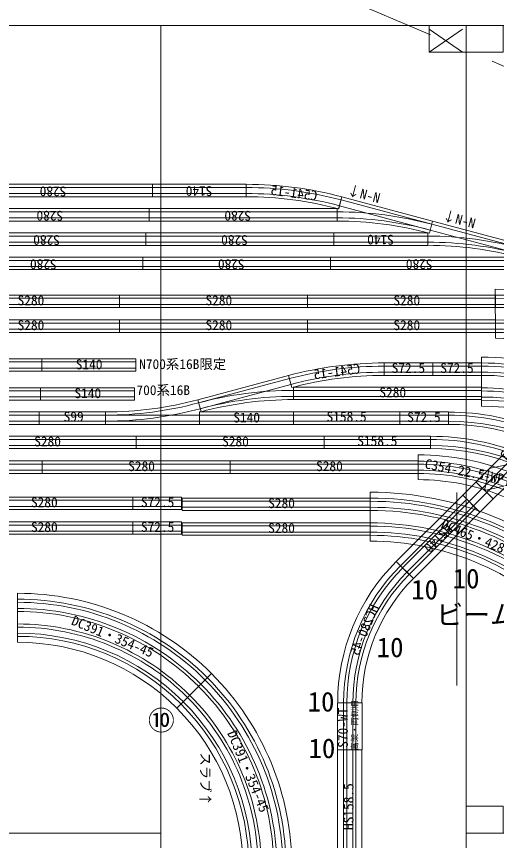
# Model space of a CAD drawing. Units: millimetres, scale not verified. Extents: x -3124 to 14616, y -9205 to 4147.
# Drawn here: x 1733 to 2449, y 116 to 1344 of the extents above; entities that cross this region are included whole.
import ezdxf
from ezdxf.enums import TextEntityAlignment as Align

# ---------------------------------------------------------------- set-up
doc = ezdxf.new("R2010")
doc.units = ezdxf.units.MM
doc.header["$LTSCALE"] = 100
for name, pattern in [('DASHED1', [1.8, 1.2, -0.6]), ('DASHED2', [3, 2, -1]), ('DOUBLE_CHAIN1', [8.8, 5, -1, 0.6, -0.6, 0.6, -1])]:
    doc.linetypes.add(name, pattern=pattern)
for name, color, linetype, lineweight in [('0-0', 7, 'Continuous', 9), ('0-7', 5, 'Continuous', 9), ('0-8', 3, 'Continuous', 9), ('0-A', 3, 'DASHED1', 9), ('0-B', 3, 'DOUBLE_CHAIN1', 9)]:
    doc.layers.add(name, color=color, linetype=linetype, lineweight=lineweight)
doc.styles.add('ＭＳ ゴシック', font='')
doc.styles.get('ＭＳ ゴシック').set_extended_font_data('MS Gothic')

# ---------------------------------------------------------------- blocks, each defined once
blk = doc.blocks.new('N_TOMIX _ S280(1)')
at = {"layer": '0-0'}
for p, q in [((0, 18.5), (280, 18.5)), ((0, 18.5), (0, 0)), ((280, 18.5), (280, 0)), ((0, 0), (280, 0))]:
    blk.add_line(p, q, dxfattribs=at)
at = {"layer": '0-0', "color": 2}
for p, q in [((0, 13.8), (280, 13.8)), ((0, 4.7), (280, 4.7))]:
    blk.add_line(p, q, dxfattribs=at)
at = {"layer": '0-0', "color": 3, "style": 'ＭＳ ゴシック'}
blk.add_text('S280', height=14.66, dxfattribs=at).set_placement((128, -1), align=Align.BOTTOM_LEFT)
blk = doc.blocks.new('N_TOMIX _ PL541-15')
at = {"layer": '0-0'}
for p, q in [((142.4, 18.7), (137.6, 36.6)), ((0, 0), (0, 18.5)), ((140, 18.5), (142.4, 18.7)), ((140, 18.5), (140, 0)), ((0, 0), (140, 0))]:
    blk.add_line(p, q, dxfattribs=at)
at = {"layer": '0-0', "color": 2}
for p, q in [((0, 13.7), (140, 13.7)), ((0, 4.8), (140, 4.8))]:
    blk.add_line(p, q, dxfattribs=at)
at = {"layer": '0-0'}
blk.add_arc((0, 550.3), 531.8, 270, 285, dxfattribs=at)
at = {"layer": '0-0', "color": 2}
for radius in [536.5, 545.5]:
    blk.add_arc((0, 550.3), radius, 270, 285, dxfattribs=at)
blk = doc.blocks.new('3人掛け机')
at = {"layer": '0-7', "color": 4}
for p, q in [((40, 455), (40, 400)), ((40, 400), (0, 400))]:
    blk.add_line(p, q, dxfattribs=at)
at = {"layer": '0-7', "color": 1}
for p, q in [((40, 400), (5.5, 449.5)), ((40, 449.5), (5.5, 400))]:
    blk.add_line(p, q, dxfattribs=at)
at = {"layer": '0-7', "color": 6}
blk.add_lwpolyline([(0, 0), (1804, 0), (1804, 455), (0, 455)], close=True, dxfattribs=at)
blk = doc.blocks.new('2人掛け机共通')
at = {"layer": '0-7', "color": 4}
for p, q in [((1164, 400), (1164, 455)), ((1204, 400), (1164, 400))]:
    blk.add_line(p, q, dxfattribs=at)
at = {"layer": '0-7', "color": 6}
blk.add_lwpolyline([(0, 0), (1204, 0), (1204, 455), (0, 455)], close=True, dxfattribs=at)
at = {"layer": '0-7', "color": 4}
blk.add_lwpolyline([(40, 455), (40, 400), (0, 400)], dxfattribs=at)
blk = doc.blocks.new('N_TOMIX _ トラス鉄橋')
at = {"layer": '0-0', "color": 4}
for p, q in [((28, 27.3), (28, -8.7)), ((84, 27.3), (84, -8.7)), ((140, 27.3), (140, -8.7)), ((196, 27.3), (196, -8.7)), ((252, 27.3), (252, -8.7)), ((280, -8.7), (280, 27.3)), ((0, -8.7), (280, -8.7))]:
    blk.add_line(p, q, dxfattribs=at)
at = {"layer": '0-0', "color": 2}
for p, q in [((0, 13.8), (280, 13.8)), ((0, 4.7), (280, 4.7))]:
    blk.add_line(p, q, dxfattribs=at)
at = {"layer": '0-0', "color": 4}
blk.add_lwpolyline([(280, 27.3), (0, 27.3), (0, -8.7)], dxfattribs=at)
blk.add_lwpolyline([(28, 9.3), (56, 27.3), (84, 9.3), (112, 27.3), (140, 9.3), (168, 27.3), (196, 9.3), (224, 27.3), (252, 9.3), (224, -8.7), (196, 9.3), (168, -8.7), (140, 9.3), (112, -8.7), (84, 9.3), (56, -8.7)], close=True, dxfattribs=at)
blk = doc.blocks.new('N_TOMIX _ S72.5(1)')
at = {"layer": '0-0'}
for p, q in [((0, 18.5), (72.5, 18.5)), ((0, 18.5), (0, 0)), ((72.5, 0), (72.5, 18.5)), ((0, 0), (72.5, 0))]:
    blk.add_line(p, q, dxfattribs=at)
at = {"layer": '0-0', "color": 2}
for p, q in [((0, 13.8), (72.5, 13.8)), ((0, 4.7), (72.5, 4.7))]:
    blk.add_line(p, q, dxfattribs=at)
at = {"layer": '0-0', "color": 3, "style": 'ＭＳ ゴシック'}
blk.add_text('S72.5', height=14.66, dxfattribs=at).set_placement((11.8, -0.8), align=Align.BOTTOM_LEFT)
blk = doc.blocks.new('N_TOMIX _ DC391・354-45')
at = {"layer": '0-0'}
for p, q in [((0, -8.8), (0, 64.3)), ((237.6, -107.2), (289.2, -55.5))]:
    blk.add_line(p, q, dxfattribs=at)
at = {"layer": '0-0', "color": 3}
for radius in [409, 336]:
    blk.add_arc((0, -344.8), radius, 45, 90, dxfattribs=at)
at = {"layer": '0-0'}
for radius in [400.2, 381.8, 363.2, 344.8]:
    blk.add_arc((0, -344.8), radius, 45, 90, dxfattribs=at)
at = {"layer": '0-0', "color": 2}
for radius in [395.5, 386.5, 358.5, 349.5]:
    blk.add_arc((0, -344.8), radius, 45, 90, dxfattribs=at)
at = {"layer": '0-0', "color": 3, "style": 'ＭＳ ゴシック'}
blk.add_text('DC391・354-45', height=14.66, rotation=337.5, dxfattribs=at).set_placement((77.3, 13.8), align=Align.BOTTOM_LEFT)
blk = doc.blocks.new('N_TOMIX _ S140(1)')
at = {"layer": '0-0'}
for p, q in [((0, 18.5), (0, 0)), ((0, 18.5), (140, 18.5)), ((140, 18.5), (140, 0)), ((0, 0), (140, 0))]:
    blk.add_line(p, q, dxfattribs=at)
at = {"layer": '0-0', "color": 2}
for p, q in [((0, 13.8), (140, 13.8)), ((0, 4.7), (140, 4.7))]:
    blk.add_line(p, q, dxfattribs=at)
at = {"layer": '0-0', "color": 3, "style": 'ＭＳ ゴシック'}
blk.add_text('S140', height=14.66, dxfattribs=at).set_placement((50.4, -1.5), align=Align.BOTTOM_LEFT)
blk = doc.blocks.new('N_TOMIX _ C541-15')
at = {"layer": '0-0'}
for p, q in [((0, 185), (0, 0)), ((1376, -181), (1424, -2))]:
    blk.add_line(p, q, dxfattribs=at)
for radius in [5502, 5317]:
    blk.add_arc((0, -5317), radius, 75, 90, dxfattribs=at)
at = {"layer": '0-0', "color": 2}
for radius in [5454, 5364]:
    blk.add_arc((0, -5317), radius, 75, 90, dxfattribs=at)
at = {"layer": '0-0', "color": 3, "style": 'ＭＳ ゴシック'}
blk.add_text('C541-15', height=146.6, rotation=352.5, dxfattribs=at).set_placement((343, -12), align=Align.BOTTOM_LEFT)
blk = doc.blocks.new('N_TOMIX _ S140(2)')
at = {"layer": '0-0'}
for p, q in [((0, 18.5), (0, 0)), ((0, 18.5), (140, 18.5)), ((140, 18.5), (140, 0)), ((0, 0), (140, 0))]:
    blk.add_line(p, q, dxfattribs=at)
at = {"layer": '0-0', "color": 2}
for p, q in [((0, 13.8), (140, 13.8)), ((0, 4.7), (140, 4.7))]:
    blk.add_line(p, q, dxfattribs=at)
blk = doc.blocks.new('N_TOMIX _ HS140')
at = {"layer": '0-0', "color": 3}
for p, q in [((0, 27.3), (140, 27.3)), ((0, -8.7), (140, -8.7))]:
    blk.add_line(p, q, dxfattribs=at)
at = {"layer": '0-0'}
for p, q in [((0, 27.3), (0, -8.7)), ((140, 27.3), (140, -8.7)), ((0, 18.5), (0, 0)), ((140, 18.5), (140, 0))]:
    blk.add_line(p, q, dxfattribs=at)
blk.add_blockref('N_TOMIX _ S140(2)', (0, 0), dxfattribs=at)
at = {"layer": '0-B', "style": 'ＭＳ ゴシック'}
blk.add_text('HS140', height=14.66, dxfattribs=at).set_placement((46.4, -0.6), align=Align.BOTTOM_LEFT)
blk = doc.blocks.new('N_TOMIX _ C280-45(11)')
at = {"layer": '0-0'}
for p, q in [((0, 0), (0, 18.5)), ((191.4, -79.3), (204.5, -66.2))]:
    blk.add_line(p, q, dxfattribs=at)
for radius in [289.2, 270.8]:
    blk.add_arc((0, -270.8), radius, 45, 90, dxfattribs=at)
at = {"layer": '0-0', "color": 2}
for radius in [284.5, 275.5]:
    blk.add_arc((0, -270.8), radius, 45, 90, dxfattribs=at)
blk = doc.blocks.new('N_TOMIX _ HC280-45')
at = {"layer": '0-0'}
for p, q in [((0, -8.7), (0, 27.3)), ((185.3, -85.5), (210.7, -60))]:
    blk.add_line(p, q, dxfattribs=at)
at = {"layer": '0-0', "color": 3}
for radius in [298, 262]:
    blk.add_arc((0, -270.7), radius, 45, 90, dxfattribs=at)
at = {"layer": '0-0'}
blk.add_blockref('N_TOMIX _ C280-45(11)', (0, 0), dxfattribs=at)
at = {"layer": '0-B', "style": 'ＭＳ ゴシック'}
blk.add_text('HC280-45', height=14.66, rotation=337.5, dxfattribs=at).set_placement((64.3, -6.5), align=Align.BOTTOM_LEFT)
blk = doc.blocks.new('N_TOMIX _ DC539・502-22.5')
at = {"layer": '0-0'}
for p, q in [((0, -8.8), (0, 64.3)), ((185.2, -45.6), (213.2, 21.9))]:
    blk.add_line(p, q, dxfattribs=at)
at = {"layer": '0-0', "color": 3}
for radius in [557, 484]:
    blk.add_arc((0, -492.7), radius, 67.5, 90, dxfattribs=at)
at = {"layer": '0-0'}
for radius in [548.2, 529.8, 511.2, 492.8]:
    blk.add_arc((0, -492.7), radius, 67.5, 90, dxfattribs=at)
at = {"layer": '0-0', "color": 2}
for radius in [543.5, 534.5, 506.5, 497.5]:
    blk.add_arc((0, -492.7), radius, 67.5, 90, dxfattribs=at)
at = {"layer": '0-0', "color": 3, "style": 'ＭＳ ゴシック'}
blk.add_text('DC539・502-22.5', height=14.66, rotation=348.75, dxfattribs=at).set_placement((25.8, 22.5), align=Align.BOTTOM_LEFT)
blk = doc.blocks.new('N_TOMIX _ DC465・428-45')
at = {"layer": '0-0'}
for p, q in [((0, -8.8), (0, 64.3)), ((289.9, -128.8), (341.5, -77.2))]:
    blk.add_line(p, q, dxfattribs=at)
at = {"layer": '0-0', "color": 3}
for radius in [483, 410]:
    blk.add_arc((0, -418.8), radius, 45, 90, dxfattribs=at)
at = {"layer": '0-0'}
for radius in [474.2, 455.8, 437.2, 418.8]:
    blk.add_arc((0, -418.8), radius, 45, 90, dxfattribs=at)
at = {"layer": '0-0', "color": 2}
for radius in [469.5, 460.5, 432.5, 423.5]:
    blk.add_arc((0, -418.8), radius, 45, 90, dxfattribs=at)
at = {"layer": '0-0', "color": 3, "style": 'ＭＳ ゴシック'}
blk.add_text('DC465・428-45', height=14.66, rotation=337.5, dxfattribs=at).set_placement((102.8, 7.1), align=Align.BOTTOM_LEFT)
blk = doc.blocks.new('N_TOMIX _ S158.5(15)')
at = {"layer": '0-0'}
for p, q in [((0, 18.5), (0, 0)), ((0, 18.5), (158.5, 18.5)), ((158.5, 18.5), (158.5, 0)), ((0, 0), (158.5, 0))]:
    blk.add_line(p, q, dxfattribs=at)
at = {"layer": '0-0', "color": 2}
for p, q in [((0, 13.8), (158.5, 13.8)), ((0, 4.7), (158.5, 4.7))]:
    blk.add_line(p, q, dxfattribs=at)
blk = doc.blocks.new('N_TOMIX _ HS158.5')
at = {"layer": '0-0', "color": 3}
for p, q in [((0, 27.3), (158.5, 27.3)), ((0, -8.8), (158.5, -8.8))]:
    blk.add_line(p, q, dxfattribs=at)
at = {"layer": '0-0'}
for p, q in [((0, 27.3), (0, -8.8)), ((158.5, 27.3), (158.5, -8.8)), ((0, 18.5), (0, 0)), ((158.5, 18.5), (158.5, 0))]:
    blk.add_line(p, q, dxfattribs=at)
blk.add_blockref('N_TOMIX _ S158.5(15)', (0, 0), dxfattribs=at)
at = {"layer": '0-B', "style": 'ＭＳ ゴシック'}
blk.add_text('HS158.5', height=14.66, dxfattribs=at).set_placement((39, -0.6), align=Align.BOTTOM_LEFT)
blk = doc.blocks.new('N_TOMIX _ S70_WP')
at = {"layer": '0-0'}
for p, q in [((0, 2775), (0, -925)), ((7000, 2775), (7000, -925)), ((0, 1850), (7000, 1850)), ((0, 0), (7000, 0))]:
    blk.add_line(p, q, dxfattribs=at)
at = {"layer": '0-0', "color": 4}
for p, q in [((0, 2775), (7000, 2775)), ((0, -925), (7000, -925))]:
    blk.add_line(p, q, dxfattribs=at)
at = {"layer": '0-0', "color": 2}
for p, q in [((0, 1375), (7000, 1375)), ((0, 475), (7000, 475))]:
    blk.add_line(p, q, dxfattribs=at)
at = {"layer": '0-B', "style": 'ＭＳ ゴシック'}
for s, height, p in [('S70-WT', 1466, (306, 780)), ('高架・両側柵', 879.8, (-66, -511))]:
    blk.add_text(s, height=height, dxfattribs=at).set_placement(p, align=Align.BOTTOM_LEFT)
blk = doc.blocks.new('N_TOMIX _ C354-22.5_WP')
at = {"layer": '0-0'}
for p, q in [((0, -9.3), (0, 27.8)), ((128.4, -34.8), (142.5, -0.6))]:
    blk.add_line(p, q, dxfattribs=at)
at = {"layer": '0-0', "color": 4}
for radius in [372.5, 335.5]:
    blk.add_arc((0, -344.8), radius, 67.5, 90, dxfattribs=at)
at = {"layer": '0-0'}
for radius in [363.2, 344.8]:
    blk.add_arc((0, -344.8), radius, 67.5, 90, dxfattribs=at)
at = {"layer": '0-0', "color": 2}
for radius in [358.5, 349.5]:
    blk.add_arc((0, -344.8), radius, 67.5, 90, dxfattribs=at)
at = {"layer": '0-0', "color": 3, "style": 'ＭＳ ゴシック'}
blk.add_text('C354-22.5-WP', height=14.66, rotation=348.75, dxfattribs=at).set_placement((8.2, 3.4), align=Align.BOTTOM_LEFT)
blk = doc.blocks.new('N_TOMIX _ C354-45')
at = {"layer": '0-0'}
for p, q in [((0, 0), (0, 18.5)), ((243.8, -101), (256.9, -87.9))]:
    blk.add_line(p, q, dxfattribs=at)
for radius in [363.2, 344.8]:
    blk.add_arc((0, -344.8), radius, 45, 90, dxfattribs=at)
at = {"layer": '0-0', "color": 2}
for radius in [358.5, 349.5]:
    blk.add_arc((0, -344.8), radius, 45, 90, dxfattribs=at)
at = {"layer": '0-0', "color": 3, "style": 'ＭＳ ゴシック'}
blk.add_text('C354-45', height=14.66, rotation=337.5, dxfattribs=at).set_placement((98.6, -12.7), align=Align.BOTTOM_LEFT)
blk = doc.blocks.new('N_TOMIX _ S158.5')
at = {"layer": '0-0'}
for p, q in [((0, 18.5), (0, 0)), ((0, 18.5), (158.5, 18.5)), ((158.5, 18.5), (158.5, 0)), ((0, 0), (158.5, 0))]:
    blk.add_line(p, q, dxfattribs=at)
at = {"layer": '0-0', "color": 2}
for p, q in [((0, 13.8), (158.5, 13.8)), ((0, 4.7), (158.5, 4.7))]:
    blk.add_line(p, q, dxfattribs=at)
at = {"layer": '0-0', "color": 3, "style": 'ＭＳ ゴシック'}
blk.add_text('S158.5', height=14.66, dxfattribs=at).set_placement((49.4, -0.2), align=Align.BOTTOM_LEFT)
blk = doc.blocks.new('N_TOMIX _ S99(1)')
at = {"layer": '0-0'}
for p, q in [((0, 18.5), (0, 0)), ((0, 18.5), (99, 18.5)), ((99, 18.5), (99, 0)), ((0, 0), (99, 0))]:
    blk.add_line(p, q, dxfattribs=at)
at = {"layer": '0-0', "color": 2}
for p, q in [((0, 13.8), (99, 13.8)), ((0, 4.7), (99, 4.7))]:
    blk.add_line(p, q, dxfattribs=at)
at = {"layer": '0-0', "color": 3, "style": 'ＭＳ ゴシック'}
blk.add_text('S99', height=14.66, dxfattribs=at).set_placement((36.7, -0.2), align=Align.BOTTOM_LEFT)
blk = doc.blocks.new('N_TOMIX _ PR541-15')
at = {"layer": '0-0'}
for p, q in [((0, 18.5), (140, 18.5)), ((0, 18.5), (0, 0)), ((140, 0), (140, 18.5)), ((142.4, -0.2), (140, 0)), ((142.4, -0.2), (137.6, -18.1))]:
    blk.add_line(p, q, dxfattribs=at)
at = {"layer": '0-0', "color": 2}
for p, q in [((0, 13.7), (140, 13.7)), ((0, 4.8), (140, 4.8))]:
    blk.add_line(p, q, dxfattribs=at)
for radius in [545.5, 536.5]:
    blk.add_arc((0, -531.7), radius, 75, 90, dxfattribs=at)
at = {"layer": '0-0'}
blk.add_arc((0, -531.7), 531.8, 75, 90, dxfattribs=at)
blk = doc.blocks.new('N_TOMIX _ S72.5')
at = {"layer": '0-0'}
for p, q in [((0, 18.5), (72.5, 18.5)), ((0, 18.5), (0, 0)), ((72.5, 0), (72.5, 18.5)), ((0, 0), (72.5, 0))]:
    blk.add_line(p, q, dxfattribs=at)
at = {"layer": '0-0', "color": 2}
for p, q in [((0, 13.8), (72.5, 13.8)), ((0, 4.7), (72.5, 4.7))]:
    blk.add_line(p, q, dxfattribs=at)
at = {"layer": '0-0', "color": 3, "style": 'ＭＳ ゴシック'}
blk.add_text('S72.5', height=14.66, dxfattribs=at).set_placement((11.1, -0.9), align=Align.BOTTOM_LEFT)

msp = doc.modelspace()

# ---------------------------------------------------------------- linework, layer by layer
at = {"layer": '0-0', "color": 1, "linetype": 'DASHED2'}
msp.add_line((2626, 1198.9), (2025.5, 1455.9), dxfattribs=at)
at = {"layer": '0-B', "color": 1}
msp.add_line((2389.6, 634.7), (2389.6, 346.7), dxfattribs=at)

# ---------------------------------------------------------------- block references
at = {"layer": '0-0', "xscale": 0.1, "yscale": -0.1}
for p, rotation in [((2213.5, 1057.5), 165), ((2281.3, 809.3), 180)]:
    msp.add_blockref('N_TOMIX _ C541-15', p, dxfattribs=dict(at, rotation=rotation))
at = {"layer": '0-0'}
for name, p, rotation in [('N_TOMIX _ S280(1)', (1935.9, 1094.1), 180), ('N_TOMIX _ S140(1)', (2075.9, 1094.1), 180), ('N_TOMIX _ PL541-15', (2353.5, 1039.1), 165), ('N_TOMIX _ S280(1)', (1931.1, 1057.8), 180), ('N_TOMIX _ S280(1)', (2211.1, 1057.8), 180), ('N_TOMIX _ PL541-15', (2488.7, 1002.9), 165), ('N_TOMIX _ S280(1)', (1926.3, 1021.6), 180), ('N_TOMIX _ S280(1)', (2206.3, 1021.6), 180), ('N_TOMIX _ S140(1)', (2346.3, 1021.6), 180), ('N_TOMIX _ S280(1)', (1921.5, 985.4), 180), ('N_TOMIX _ S280(1)', (2201.5, 985.4), 180), ('N_TOMIX _ S280(1)', (2481.5, 985.4), 180), ('N_TOMIX _ PR541-15', (2008.4, 754.9), 15)]:
    msp.add_blockref(name, p, dxfattribs=dict(at, rotation=rotation))
at = {"layer": '0-0', "yscale": -1}
for name, p, rotation in [('N_TOMIX _ DC539・502-22.5', (2635.5, 835.8), 157.5), ('N_TOMIX _ C354-45', (2620.8, 635.2), 135), ('N_TOMIX _ C354-45', (2594.1, 599), 135)]:
    msp.add_blockref(name, p, dxfattribs=dict(at, rotation=rotation))
at = {"layer": '0-0'}
for name, p in [('N_TOMIX _ S280(1)', (1607, 910.3)), ('N_TOMIX _ S280(1)', (1887, 910.3)), ('N_TOMIX _ S280(1)', (2167, 910.3)), ('N_TOMIX _ S280(1)', (1607, 873.3)), ('N_TOMIX _ S280(1)', (1887, 873.3)), ('N_TOMIX _ S280(1)', (2167, 873.3)), ('N_TOMIX _ DC391・354-45', (2426.2, 772.3)), ('N_TOMIX _ S280(1)', (1491.3, 815.4)), ('N_TOMIX _ S140(1)', (1771.3, 815.4)), ('N_TOMIX _ S72.5', (2281.3, 809.3)), ('N_TOMIX _ S72.5', (2353.7, 809.3)), ('N_TOMIX _ S280(1)', (1489.3, 772.4)), ('N_TOMIX _ S140(1)', (1769.3, 772.4)), ('N_TOMIX _ S280(1)', (2146.1, 773.1)), ('N_TOMIX _ PL541-15', (1866, 736.2)), ('N_TOMIX _ S280(1)', (1487, 736.2)), ('N_TOMIX _ S99(1)', (1767, 736.2)), ('N_TOMIX _ S140(1)', (2006, 736.2)), ('N_TOMIX _ S158.5', (2146, 736.2)), ('N_TOMIX _ S72.5', (2304.5, 736.2)), ('N_TOMIX _ S280(1)', (1631.8, 700)), ('N_TOMIX _ S280(1)', (1911.8, 700)), ('N_TOMIX _ S158.5', (2191.8, 700)), ('N_TOMIX _ C354-22.5_WP', (2331.8, 663.1)), ('N_TOMIX _ S280(1)', (1491.8, 663.1)), ('N_TOMIX _ S280(1)', (1771.8, 663.1)), ('N_TOMIX _ S280(1)', (2051.8, 663.1))]:
    msp.add_blockref(name, p, dxfattribs=at)
at = {"layer": '0-7'}
for name, p, rotation in [('2人掛け机共通', (1948.5, 126.9), 90), ('3人掛け机', (1948.5, 1330.9), 270), ('2人掛け机共通', (2858.5, 126.9), 90)]:
    msp.add_blockref(name, p, dxfattribs=dict(at, rotation=rotation))
at = {"layer": '0-8'}
msp.add_blockref('N_TOMIX _ DC391・354-45', (1735, 420.2), dxfattribs=at)
at = {"layer": '0-8', "rotation": 315}
msp.add_blockref('N_TOMIX _ DC391・354-45', (1978.7, 319.2), dxfattribs=at)
at = {"layer": '0-A'}
for name, p in [('N_TOMIX _ S280(1)', (1627, 609.3)), ('N_TOMIX _ S72.5(1)', (1907, 609.3)), ('N_TOMIX _ DC465・428-45', (2260.4, 570.9)), ('N_TOMIX _ S280(1)', (1980.4, 607.9)), ('N_TOMIX _ S280(1)', (1627, 572.3)), ('N_TOMIX _ S72.5(1)', (1907, 572.3)), ('N_TOMIX _ S280(1)', (1980.4, 570.9))]:
    msp.add_blockref(name, p, dxfattribs=at)
at = {"layer": '0-B'}
for name, p, rotation in [('N_TOMIX _ トラス鉄橋', (2417.6, 611.4), 45), ('N_TOMIX _ HS140', (2404.5, 624.5), 225), ('N_TOMIX _ HS158.5', (2239.3, 92.4), 90)]:
    msp.add_blockref(name, p, dxfattribs=dict(at, rotation=rotation))
at = {"layer": '0-B', "yscale": -1, "rotation": 225}
msp.add_blockref('N_TOMIX _ HC280-45', (2318.6, 512.4), dxfattribs=at)
at = {"layer": '0-B', "xscale": 0.01, "yscale": 0.01, "rotation": 90}
msp.add_blockref('N_TOMIX _ S70_WP', (2239.3, 250.9), dxfattribs=at)

# ---------------------------------------------------------------- texts
at = {"layer": '0-0', "color": 3, "style": 'ＭＳ ゴシック'}
for p in [(2223.6, 1074.6), (2365.7, 1036.9)]:
    msp.add_text('↓N-N', height=14.66, rotation=345, dxfattribs=at).set_placement(p, align=Align.BOTTOM_LEFT)
for s, p in [('N700系16B限定', (1916.2, 814.3)), ('700系16B', (1912.2, 775.5))]:
    msp.add_text(s, height=14.66, dxfattribs=at).set_placement(p, align=Align.BOTTOM_LEFT)
at = {"layer": '0-8', "style": 'ＭＳ ゴシック'}
msp.add_text('⑩', height=29.3, dxfattribs=at).set_placement((1929.3, 271.4), align=Align.BOTTOM_LEFT)
msp.add_text('スラブ↑', height=14.66, rotation=270, dxfattribs=at).set_placement((2003.2, 247.3), align=Align.BOTTOM_LEFT)
at = {"layer": '0-B', "style": 'ＭＳ ゴシック'}
for s, p in [('10', (2383.4, 482.9)), ('10', (2321.6, 466.5)), ('ビーム', (2358.9, 428.9)), ('10', (2270.2, 380.3)), ('10', (2167.3, 299.3)), ('10', (2168.6, 229.8))]:
    msp.add_text(s, height=29.33, dxfattribs=at).set_placement(p, align=Align.BOTTOM_LEFT)

doc.saveas('drawing.dxf')
